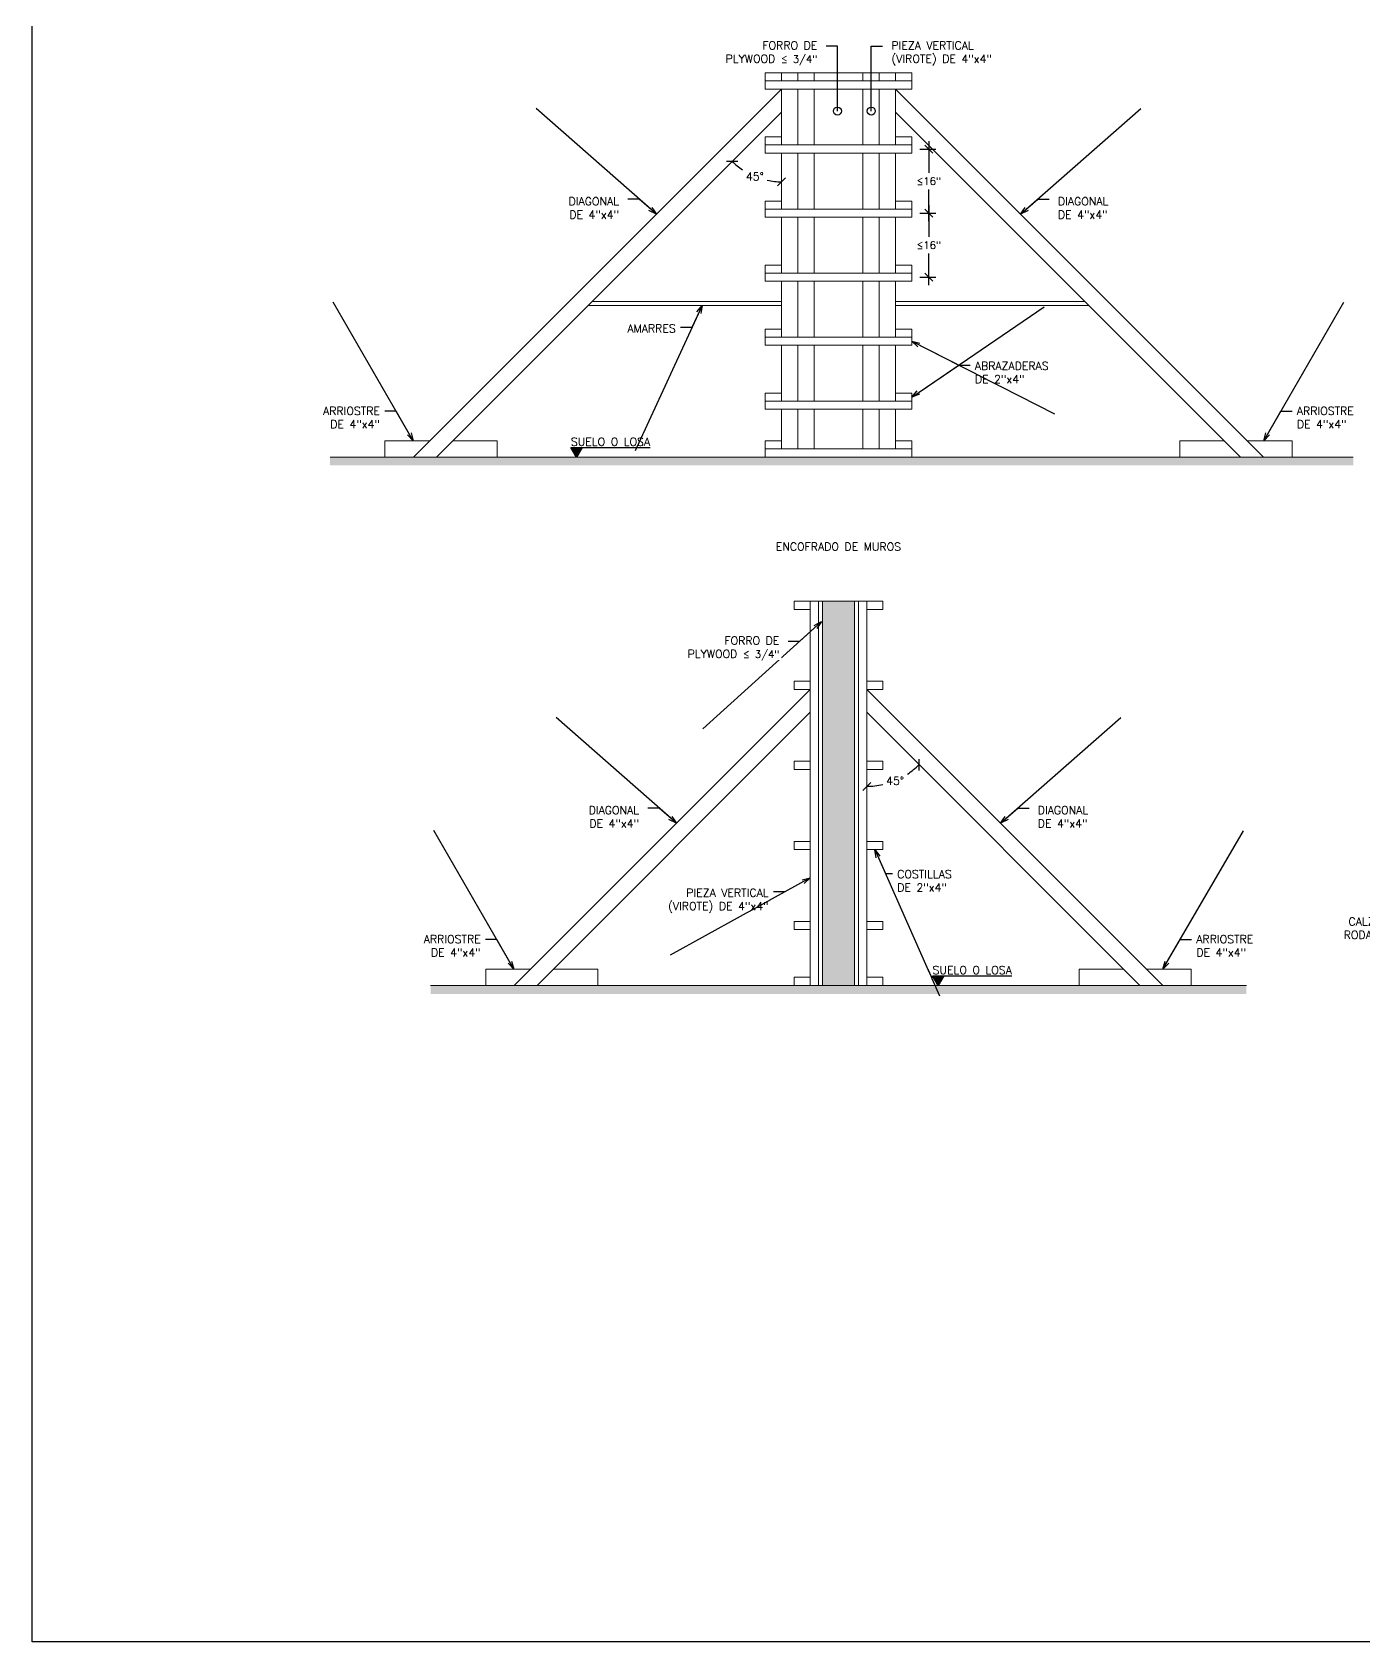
# Model space of a CAD drawing. Header units: metres. Extents: x 0 to 29, y -3 to 17.1.
# Drawn here: x 0 to 8.32, y -3 to 7.05 of the extents above; entities that cross this region are included whole.
import ezdxf

# ---------------------------------------------------------------- set-up
doc = ezdxf.new("R2010")
doc.units = ezdxf.units.M
doc.header["$MEASUREMENT"] = 0
doc.header["$PDMODE"] = 3
doc.header["$PDSIZE"] = -7.5
doc.layers.get('0').update_dxf_attribs({"lineweight": 0})
doc.layers.get('Defpoints').update_dxf_attribs({"lineweight": 0})
doc.layers.add('COLUMNA', color=7, linetype='Continuous')
doc.layers.add('DIMTEXTO', color=4, linetype='Continuous')
doc.layers.add('HATCH', color=8, linetype='Continuous', lineweight=0)
doc.styles.add('SIMPLEX', font='romans.shx')
doc.styles.add('SMPLEX', font='simplex.shx')
doc.dimstyles.new('DIM-25', dxfattribs={"dimscale": 0.25, "dimtxt": 0.2, "dimasz": 0.2, "dimexe": 0.18, "dimexo": 0.2, "dimgap": 0.1, "dimtad": 0, "dimtih": 1, "dimtoh": 1, "dimzin": 0, "dimdsep": 46, "dimtxsty": 'SMPLEX', "dimblk": 'OBLIQUE', "dimcen": 0.09, "dimdle": 0.2, "dimclrd": 4, "dimclre": 4, "dimclrt": 4, "dimadec": 0, "dimazin": 0, "dimtfac": 1, "dimtofl": 0, "dimtmove": 0, "dimatfit": 3, "dimldrblk": 'OPEN30', "dimfxl": 1, "dimtolj": 1, "dimtzin": 0, "dimarcsym": 0})

# ---------------------------------------------------------------- blocks, each defined once
blk = doc.blocks.new('_Oblique')
at = {"color": 0, "lineweight": -2}
blk.add_line((-0.5, -0.5), (0.5, 0.5), dxfattribs=at)
blk = doc.blocks.new('*D10')
at = {"layer": 'Defpoints', "color": 0, "transparency": 16777216}
for p in [(5.212, 3.5), (5.212, 2.806), (5.331, 2.359), (5.212, 1.1), (6.917, 1.1)]:
    blk.add_point(p, dxfattribs=at)
at = {"layer": 'DIMTEXTO', "color": 4, "lineweight": -2, "transparency": 16777216}
for start, end in [(303.3685, 315), (270, 282.4358)]:
    blk.add_arc((5.212, 2.806), 0.462, start, end, dxfattribs=at)
at = {"layer": 'DIMTEXTO', "color": 4, "lineweight": -2, "transparency": 16777216, "xscale": 0.05, "yscale": 0.05, "zscale": 0.05}
for p, rotation in [((5.539, 2.479), 45), ((5.212, 2.343), 180)]:
    blk.add_blockref('_Oblique', p, dxfattribs=dict(at, rotation=rotation))
at = {"layer": 'DIMTEXTO', "color": 4, "transparency": 16777216, "insert": (5.389, 2.378), "char_height": 0.05, "attachment_point": 5, "style": 'SMPLEX'}
blk.add_mtext('\\A1;45°', dxfattribs=at)
blk = doc.blocks.new('_Open30')
at = {"layer": 'DIMTEXTO', "color": 0, "lineweight": -2}
for p, q in [((-1, 0.27), (0, 0)), ((0, 0), (-1, -0.27)), ((0, 0), (-1, 0))]:
    blk.add_line(p, q, dxfattribs=at)
blk = doc.blocks.new('*D11')
at = {"layer": 'Defpoints', "color": 0, "transparency": 16777216}
for p in [(4.68, 6.555), (4.68, 6.555), (4.462, 6.178), (4.68, 4.699), (2.525, 4.4)]:
    blk.add_point(p, dxfattribs=at)
at = {"layer": 'DIMTEXTO', "color": 4, "lineweight": -2, "transparency": 16777216}
for start, end in [(225, 235.9085), (258.1792, 270)]:
    blk.add_arc((4.68, 6.555), 0.435, start, end, dxfattribs=at)
at = {"layer": 'DIMTEXTO', "color": 4, "lineweight": -2, "transparency": 16777216, "xscale": 0.05, "yscale": 0.05, "zscale": 0.05}
for p, rotation in [((4.372, 6.247), 135), ((4.68, 6.12), 359.9999999999998)]:
    blk.add_blockref('_Oblique', p, dxfattribs=dict(at, rotation=rotation))
at = {"layer": 'DIMTEXTO', "color": 4, "transparency": 16777216, "insert": (4.513, 6.153), "char_height": 0.05, "attachment_point": 5, "style": 'SMPLEX'}
blk.add_mtext('\\A1;45°', dxfattribs=at)
blk = doc.blocks.new('*D12')
at = {"layer": 'Defpoints', "color": 0, "transparency": 16777216}
for p in [(5.493, 6.324), (5.493, 5.924), (5.599, 5.924)]:
    blk.add_point(p, dxfattribs=at)
at = {"layer": 'DIMTEXTO', "color": 4, "lineweight": -2, "transparency": 16777216}
for p, q in [((5.599, 6.374), (5.599, 6.176)), ((5.543, 6.324), (5.644, 6.324)), ((5.599, 5.874), (5.599, 6.072)), ((5.543, 5.924), (5.644, 5.924))]:
    blk.add_line(p, q, dxfattribs=at)
at = {"layer": 'DIMTEXTO', "color": 4, "lineweight": -2, "transparency": 16777216, "xscale": 0.05, "yscale": 0.05, "zscale": 0.05}
for p, rotation in [((5.599, 6.324), 90), ((5.599, 5.924), 270)]:
    blk.add_blockref('_Oblique', p, dxfattribs=dict(at, rotation=rotation))
at = {"layer": 'DIMTEXTO', "color": 4, "transparency": 16777216, "insert": (5.599, 6.124), "char_height": 0.05, "attachment_point": 5, "style": 'SMPLEX'}
blk.add_mtext('\\A1;{\\H0.91667x;≤16"}', dxfattribs=at)
blk = doc.blocks.new('*D4')
at = {"layer": 'Defpoints', "color": 0, "transparency": 16777216}
for p in [(5.493, 5.924), (5.493, 5.524), (5.599, 5.524)]:
    blk.add_point(p, dxfattribs=at)
at = {"layer": 'DIMTEXTO', "color": 4, "lineweight": -2, "transparency": 16777216}
for p, q in [((5.599, 5.974), (5.599, 5.776)), ((5.543, 5.924), (5.644, 5.924)), ((5.599, 5.474), (5.599, 5.672)), ((5.543, 5.524), (5.644, 5.524))]:
    blk.add_line(p, q, dxfattribs=at)
at = {"layer": 'DIMTEXTO', "color": 4, "lineweight": -2, "transparency": 16777216, "xscale": 0.05, "yscale": 0.05, "zscale": 0.05}
for p, rotation in [((5.599, 5.924), 90), ((5.599, 5.524), 270)]:
    blk.add_blockref('_Oblique', p, dxfattribs=dict(at, rotation=rotation))
at = {"layer": 'DIMTEXTO', "color": 4, "transparency": 16777216, "insert": (5.599, 5.724), "char_height": 0.05, "attachment_point": 5, "style": 'SMPLEX'}
blk.add_mtext('\\A1;{\\H0.91667x;≤16"}', dxfattribs=at)

msp = doc.modelspace()

# ---------------------------------------------------------------- hatches: boundary and pattern name
at = {"layer": 'HATCH'}
h = msp.add_hatch(dxfattribs=at)
h.set_pattern_fill('EARTH', color=256, scale=0.1, angle=45)
h.set_pattern_definition([(45, (-21.333086, 1.27749), (3e-18, 0.03535534), [0.025, -0.025]), (45, (-21.339715, 1.28412), (3e-18, 0.03535534), [0.025, -0.025]), (45, (-21.346344, 1.290748), (3e-18, 0.03535534), [0.025, -0.025]), (135, (-21.346344, 1.295167), (-0.03535534, 7e-18), [0.025, -0.025]), (135, (-21.339715, 1.301796), (-0.03535534, 7e-18), [0.025, -0.025]), (135, (-21.333086, 1.308426), (-0.03535534, 7e-18), [0.025, -0.025])])
h.paths.add_polyline_path([(1.86, 4.4), (8.25, 4.4), (8.25, 4.348), (1.86, 4.348)])
h = msp.add_hatch(dxfattribs=at)
h.set_pattern_fill('AR-CONC', color=256, scale=0.01)
h.set_pattern_definition([(50, (-5.54219, -0.744714), (0.07172602, -0.0062752), [0.0075, -0.0825]), (355, (-5.54219, -0.744714), (-0.01387513, 0.0752192), [0.006, -0.066]), (100.45144, (-5.53621, -0.74524), (0.0578509, 0.068944), [0.006374, -0.0701142]), (46.1842, (-5.54219, -0.72471), (0.1067241, -0.0165519), [0.01125, -0.12375]), (96.6356, (-5.53329, -0.72609), (0.0934662, 0.0974119), [0.009561, -0.1051714]), (351.1842, (-5.54219, -0.72471), (0.0934662, 0.0974119), [0.009, -0.099]), (21, (-5.53219, -0.729714), (0.0596907, -0.0402619), [0.0075, -0.0825]), (326, (-5.53219, -0.729714), (0.02433153, 0.072515), [0.006, -0.066]), (71.45144, (-5.527214, -0.73307), (0.08402224, 0.0322531), [0.006374, -0.0701142]), (37.5, (-5.542188, -0.744714), (0.001215986, 0.033289385), [0, -0.0652, 0, -0.067, 0, -0.06625]), (7.5, (-5.542188, -0.744714), (0.02630695, 0.03944117), [0, -0.0382, 0, -0.0637, 0, -0.02525]), (327.5, (-5.564488, -0.744714), (0.053382244, -0.00225549), [0, -0.025, 0, -0.078, 0, -0.1035]), (317.5, (-5.57449, -0.744714), (0.05831862, 0.0100105), [0, -0.0325, 0, -0.0518, 0, -0.0735])])
h.paths.add_polyline_path([(4.935, 3.5), (5.135, 3.5), (5.135, 1.1), (4.935, 1.1)])
h = msp.add_hatch(dxfattribs=at)
h.set_pattern_fill('EARTH', color=256, scale=0.1, angle=45)
h.set_pattern_definition([(45, (-20.704486, -2.022644), (3e-18, 0.03535534), [0.025, -0.025]), (45, (-20.711115, -2.016015), (3e-18, 0.03535534), [0.025, -0.025]), (45, (-20.717744, -2.009386), (3e-18, 0.03535534), [0.025, -0.025]), (135, (-20.717744, -2.004967), (-0.03535534, 7e-18), [0.025, -0.025]), (135, (-20.711115, -1.998338), (-0.03535534, 7e-18), [0.025, -0.025]), (135, (-20.704486, -1.991709), (-0.03535534, 7e-18), [0.025, -0.025])])
h.paths.add_polyline_path([(2.488, 1.1), (7.583, 1.1), (7.583, 1.047), (2.488, 1.047)])

# ---------------------------------------------------------------- linework, layer by layer
for p, q in [((4.68, 6.75), (4.68, 6.8)), ((4.68, 6.8), (5.391, 6.8)), ((4.781, 6.75), (4.781, 6.8)), ((4.883, 6.75), (4.883, 6.8)), ((5.188, 6.75), (5.188, 6.8)), ((5.289, 6.75), (5.289, 6.8)), ((5.391, 6.75), (5.391, 6.8)), ((4.68, 6.35), (4.68, 6.699)), ((4.781, 6.35), (4.781, 6.699)), ((4.883, 6.35), (4.883, 6.699)), ((5.188, 6.35), (5.188, 6.699)), ((5.289, 6.35), (5.289, 6.699)), ((5.391, 6.35), (5.391, 6.699)), ((4.68, 5.95), (4.68, 6.299)), ((4.781, 5.95), (4.781, 6.299)), ((4.883, 5.95), (4.883, 6.299)), ((5.188, 5.95), (5.188, 6.299)), ((5.289, 5.95), (5.289, 6.299)), ((5.391, 5.95), (5.391, 6.299)), ((4.68, 5.55), (4.68, 5.899)), ((4.781, 5.55), (4.781, 5.899)), ((4.883, 5.55), (4.883, 5.899)), ((5.188, 5.55), (5.188, 5.899)), ((5.289, 5.55), (5.289, 5.899)), ((5.391, 5.55), (5.391, 5.899)), ((4.68, 5.15), (4.68, 5.499)), ((4.781, 5.15), (4.781, 5.499)), ((4.883, 5.15), (4.883, 5.499)), ((5.188, 5.15), (5.188, 5.499)), ((5.289, 5.15), (5.289, 5.499)), ((5.391, 5.15), (5.391, 5.499)), ((4.68, 4.75), (4.68, 5.099)), ((4.781, 4.75), (4.781, 5.099)), ((4.883, 4.75), (4.883, 5.099)), ((5.188, 4.75), (5.188, 5.099)), ((5.289, 4.75), (5.289, 5.099)), ((5.391, 4.75), (5.391, 5.099)), ((4.68, 4.451), (4.68, 4.699)), ((4.781, 4.451), (4.781, 4.699)), ((4.883, 4.451), (4.883, 4.699)), ((5.188, 4.451), (5.188, 4.699)), ((5.289, 4.451), (5.289, 4.699)), ((5.391, 4.451), (5.391, 4.699)), ((1.86, 4.4), (8.25, 4.4)), ((4.68, 4.4), (5.391, 4.4)), ((2.488, 1.1), (7.583, 1.1))]:
    msp.add_line(p, q)
for points in [[(4.68, 6.75), (4.578, 6.75), (4.578, 6.8), (4.68, 6.8)], [(4.578, 6.75), (5.493, 6.75), (5.493, 6.699), (4.578, 6.699)], [(5.493, 6.75), (5.391, 6.75), (5.391, 6.8), (5.493, 6.8)], [(5.391, 6.555), (7.546, 4.4), (7.689, 4.4), (5.391, 6.699)], [(4.68, 6.35), (4.578, 6.35), (4.578, 6.4), (4.68, 6.4)], [(4.578, 6.35), (5.493, 6.35), (5.493, 6.299), (4.578, 6.299)], [(5.493, 6.35), (5.391, 6.35), (5.391, 6.4), (5.493, 6.4)], [(4.68, 5.95), (4.578, 5.95), (4.578, 6), (4.68, 6)], [(4.578, 5.95), (5.493, 5.95), (5.493, 5.899), (4.578, 5.899)], [(5.493, 5.95), (5.391, 5.95), (5.391, 6), (5.493, 6)], [(4.68, 5.55), (4.578, 5.55), (4.578, 5.6), (4.68, 5.6)], [(4.578, 5.55), (5.493, 5.55), (5.493, 5.499), (4.578, 5.499)], [(5.493, 5.55), (5.391, 5.55), (5.391, 5.6), (5.493, 5.6)], [(4.68, 5.15), (4.578, 5.15), (4.578, 5.2), (4.68, 5.2)], [(4.578, 5.15), (5.493, 5.15), (5.493, 5.099), (4.578, 5.099)], [(5.493, 5.15), (5.391, 5.15), (5.391, 5.2), (5.493, 5.2)], [(4.68, 4.75), (4.578, 4.75), (4.578, 4.8), (4.68, 4.8)], [(4.578, 4.75), (5.493, 4.75), (5.493, 4.699), (4.578, 4.699)], [(5.493, 4.75), (5.391, 4.75), (5.391, 4.8), (5.493, 4.8)], [(4.68, 4.451), (4.578, 4.451), (4.578, 4.502), (4.68, 4.502)], [(4.578, 4.451), (5.493, 4.451), (5.493, 4.4), (4.578, 4.4)], [(5.493, 4.451), (5.391, 4.451), (5.391, 4.502), (5.493, 4.502)], [(4.758, 3.449), (4.859, 3.449), (4.859, 3.5), (4.758, 3.5)], [(4.859, 3.5), (4.91, 3.5), (4.91, 1.1), (4.859, 1.1)], [(4.91, 3.5), (4.935, 3.5), (4.935, 1.1), (4.91, 1.1)], [(4.935, 3.5), (5.135, 3.5), (5.135, 1.1), (4.935, 1.1)], [(5.135, 3.5), (5.161, 3.5), (5.161, 1.1), (5.135, 1.1)], [(5.212, 3.5), (5.161, 3.5), (5.161, 1.1), (5.212, 1.1)], [(5.313, 3.449), (5.212, 3.449), (5.212, 3.5), (5.313, 3.5)], [(4.758, 2.949), (4.859, 2.949), (4.859, 3), (4.758, 3)], [(5.313, 2.949), (5.212, 2.949), (5.212, 3), (5.313, 3)], [(7.061, 1.1), (5.212, 2.949), (5.212, 2.806), (6.917, 1.1)], [(4.758, 2.449), (4.859, 2.449), (4.859, 2.5), (4.758, 2.5)], [(5.313, 2.449), (5.212, 2.449), (5.212, 2.5), (5.313, 2.5)], [(4.758, 1.949), (4.859, 1.949), (4.859, 2), (4.758, 2)], [(5.313, 1.949), (5.212, 1.949), (5.212, 2), (5.313, 2)], [(4.758, 1.449), (4.859, 1.449), (4.859, 1.5), (4.758, 1.5)], [(5.313, 1.449), (5.212, 1.449), (5.212, 1.5), (5.313, 1.5)], [(4.758, 1.1), (4.859, 1.1), (4.859, 1.151), (4.758, 1.151)], [(5.313, 1.1), (5.212, 1.1), (5.212, 1.151), (5.313, 1.151)]]:
    msp.add_lwpolyline(points, close=True)
for points in [[(3.498, 5.373), (4.68, 5.373), (4.68, 5.348), (3.472, 5.348)], [(6.573, 5.373), (5.391, 5.373), (5.391, 5.348), (6.598, 5.348)], [(2.483, 4.502), (2.203, 4.502), (2.203, 4.4), (2.903, 4.4), (2.903, 4.502), (2.627, 4.502)], [(7.588, 4.502), (7.868, 4.502), (7.868, 4.4), (7.168, 4.4), (7.168, 4.502), (7.444, 4.502)], [(3.112, 1.202), (2.832, 1.202), (2.832, 1.1), (3.532, 1.1), (3.532, 1.202), (3.255, 1.202)], [(6.959, 1.202), (7.239, 1.202), (7.239, 1.1), (6.539, 1.1), (6.539, 1.202), (6.815, 1.202)]]:
    msp.add_lwpolyline(points)

# ---------------------------------------------------------------- texts
at = {"color": 4, "char_height": 0.05, "style": 'SIMPLEX', "bg_fill": 3, "box_fill_scale": 1.25, "bg_fill_color": 256, "bg_fill_true_color": 13158600, "bg_fill_transparency": 0}
for s, insert, attachment_point in [('\\A1;ARRIOSTRE\\PDE 4"x4"', (2.172, 4.714), 3), ('\\A1;ARRIOSTRE\\PDE 4"x4"', (7.898, 4.714), 1), ('\\A1;ENCOFRADO DE MUROS', (5.035, 3.841), 5), ('\\A1;\\pxqr;PIEZA VERTICAL\\P(VIROTE) DE 4"x4"', (4.599, 1.704), 3), ('\\A1;CALZO O \\PRODAPIES', (8.512, 1.524), 3), ('\\A1;ARRIOSTRE\\PDE 4"x4"', (2.801, 1.414), 3), ('\\A1;ARRIOSTRE\\PDE 4"x4"', (7.27, 1.414), 1)]:
    msp.add_mtext(s, dxfattribs=dict(at, insert=insert, attachment_point=attachment_point))

# ---------------------------------------------------------------- dimensions: what is measured, and where the dimension line sits
at = {"layer": 'DIMTEXTO'}
for base, p1, p2, picture, middle in [((5.599, 5.924), (5.493, 6.324), (5.493, 5.924), '*D12', (5.599, 6.124)), ((5.599, 5.524), (5.493, 5.924), (5.493, 5.524), '*D4', (5.599, 5.724))]:
    dim = msp.add_linear_dim(base=base, p1=p1, p2=p2, angle=90, text='{\\H0.91667x;≤16"}', dimstyle='DIM-25', dxfattribs=at)
    dim.commit()
    dim.dimension.update_dxf_attribs({"geometry": picture, "text_midpoint": middle})

# ---------------------------------------------------------------- leaders
for points in [[(4.929, 3.373), (4.792, 3.249), (4.721, 3.249)], [(4.023, 2.113), (3.916, 2.207), (3.845, 2.207)], [(6.048, 2.113), (6.155, 2.207), (6.226, 2.207)]]:
    msp.add_leader(points, dimstyle='DIM-25', override={"dimgap": 0.1, "dimtad": 0, "dimldrblk": 'Open30'}, dxfattribs=at)

# ---------------------------------------------------------------- next in the draw order: linework, layer by layer
msp.add_lwpolyline([(3.01, 1.1), (4.859, 2.949), (4.859, 2.806), (3.154, 1.1)], close=True)

# ---------------------------------------------------------------- next in the draw order: texts
at = {"color": 4, "char_height": 0.05, "style": 'SIMPLEX', "bg_fill": 3, "box_fill_scale": 1.25, "bg_fill_color": 256, "bg_fill_true_color": 13158600, "bg_fill_transparency": 0}
for s, insert, attachment_point in [('\\A1;\\pxqr;FORRO DE \\P\\pa0.66667,sm1.0792,q*;PLYWOOD {\\A0;\\H0.91667x;≤ 3/4"}', (4.903, 6.997), 3), ('\\A1;\\pxql;PIEZA VERTICAL\\P(VIROTE) DE 4"x4"', (5.366, 6.997), 1), ('\\A1;DIAGONAL \\PDE 4"x4"', (6.406, 6.023), 1), ('\\A1;ABRAZADERAS\\PDE 2"x4"', (5.887, 4.995), 1), ('\\A1;\\pxqr;FORRO DE \\P\\pa0.66667,sm1.0792,q*;PLYWOOD {\\A0;\\H0.91667x;≤ 3/4"}', (4.666, 3.279), 3), ('\\A1;DIAGONAL \\PDE 4"x4"', (6.28, 2.22), 1), ('\\A1;COSTILLAS\\PDE 2"x4"', (5.402, 1.82), 1)]:
    msp.add_mtext(s, dxfattribs=dict(at, insert=insert, attachment_point=attachment_point))
at = {"layer": 'DIMTEXTO', "color": 4, "char_height": 0.05, "attachment_point": 1, "style": 'SMPLEX', "bg_fill": 3, "box_fill_scale": 1.5, "bg_fill_color": 256, "bg_fill_transparency": 0}
for insert in [(3.364, 4.521), (5.623, 1.221)]:
    msp.add_mtext('\\A1;\\pxql;{\\LSUELO O LOSA }', dxfattribs=dict(at, insert=insert))

# ---------------------------------------------------------------- next in the draw order: leaders
at = {"layer": 'DIMTEXTO'}
for points in [[(2.38, 4.502), (2.273, 4.687), (2.202, 4.687)], [(7.691, 4.502), (7.798, 4.687), (7.869, 4.687)], [(4.859, 1.773), (4.7, 1.685), (4.629, 1.685)], [(3.008, 1.202), (2.902, 1.386), (2.83, 1.386)], [(7.062, 1.202), (7.169, 1.386), (7.24, 1.386)]]:
    msp.add_leader(points, dimstyle='DIM-25', override={"dimgap": 0.1, "dimtad": 0, "dimldrblk": 'Open30'}, dxfattribs=at)

# ---------------------------------------------------------------- next in the draw order: hatches: boundary and pattern name
h = msp.add_hatch(color=256, dxfattribs=at)
h.dxf.hatch_style = 1
h.paths.add_polyline_path([(3.399, 4.4), (3.364, 4.461), (3.434, 4.461)])
h = msp.add_hatch(color=256, dxfattribs=at)
h.dxf.hatch_style = 1
h.paths.add_polyline_path([(5.658, 1.1), (5.623, 1.161), (5.693, 1.161)])

# ---------------------------------------------------------------- next in the draw order: linework, layer by layer
msp.add_lwpolyline([(4.68, 6.555), (2.525, 4.4), (2.381, 4.4), (4.68, 6.699)], close=True)
for points in [[(3.399, 4.4), (3.364, 4.461), (3.434, 4.461)], [(5.658, 1.1), (5.623, 1.161), (5.693, 1.161)]]:
    msp.add_lwpolyline(points, close=True, dxfattribs=at)

# ---------------------------------------------------------------- next in the draw order: texts
at = {"color": 4, "insert": (3.79, 2.22), "char_height": 0.05, "attachment_point": 3, "style": 'SIMPLEX', "bg_fill": 3, "box_fill_scale": 1.25, "bg_fill_color": 256, "bg_fill_true_color": 13158600, "bg_fill_transparency": 0}
msp.add_mtext('\\A1;DIAGONAL \\PDE 4"x4"', dxfattribs=at)

# ---------------------------------------------------------------- next in the draw order: dimensions: what is measured, and where the dimension line sits
at = {"layer": 'DIMTEXTO'}
dim = msp.add_angular_dim_2l(base=(5.331, 2.359), line1=((5.212, 2.806), (6.917, 1.1)), line2=((5.212, 1.1), (5.212, 3.5)), dimstyle='DIM-25', dxfattribs=at)
dim.commit()
dim.dimension.update_dxf_attribs({"geometry": '*D10', "text_midpoint": (5.389, 2.378)})

# ---------------------------------------------------------------- next in the draw order: leaders
for points, override in [([(5.029, 6.562), (5.029, 6.968), (4.958, 6.968)], {"dimgap": 0.1, "dimtad": 0, "dimldrblk": 'DotBlank'}), ([(5.24, 6.562), (5.24, 6.968), (5.311, 6.968)], {"dimgap": 0.1, "dimtad": 0, "dimldrblk": 'DotBlank'}), ([(6.173, 5.917), (6.28, 6.011), (6.351, 6.011)], {"dimgap": 0.1, "dimtad": 0, "dimldrblk": 'Open30'}), ([(5.493, 4.775), (5.786, 4.975), (5.858, 4.975)], {"dimgap": 0.1, "dimtad": 0, "dimldrblk": 'Open30'}), ([(5.493, 5.124), (5.786, 4.975), (5.858, 4.975)], {"dimgap": 0.1, "dimtad": 0, "dimldrblk": 'Open30'}), ([(5.262, 1.949), (5.328, 1.8), (5.372, 1.8)], {"dimgap": 0.1, "dimtad": 0, "dimldrblk": 'Open30'})]:
    msp.add_leader(points, dimstyle='DIM-25', override=override, dxfattribs=at)

# ---------------------------------------------------------------- next in the draw order: texts
at = {"color": 4, "char_height": 0.05, "attachment_point": 3, "style": 'SIMPLEX', "bg_fill": 3, "box_fill_scale": 1.25, "bg_fill_color": 256, "bg_fill_true_color": 13158600, "bg_fill_transparency": 0}
for s, insert in [('\\A1;DIAGONAL \\PDE 4"x4"', (3.665, 6.023)), ('\\A1;AMARRES', (4.019, 5.229))]:
    msp.add_mtext(s, dxfattribs=dict(at, insert=insert))

# ---------------------------------------------------------------- next in the draw order: linework, layer by layer
at = {"layer": 'COLUMNA', "lineweight": -2, "ltscale": 2}
msp.add_lwpolyline([(0, 17.12), (24.941, 17.12), (24.941, -3), (0, -3)], close=True, dxfattribs=at)

# ---------------------------------------------------------------- next in the draw order: dimensions: what is measured, and where the dimension line sits
at = {"layer": 'DIMTEXTO'}
dim = msp.add_angular_dim_2l(base=(4.462, 6.178), line1=((4.68, 6.555), (4.68, 4.699)), line2=((4.68, 6.555), (2.525, 4.4)), dimstyle='DIM-25', dxfattribs=at)
dim.commit()
dim.dimension.update_dxf_attribs({"geometry": '*D11', "text_midpoint": (4.513, 6.153)})

# ---------------------------------------------------------------- next in the draw order: leaders
for points in [[(3.898, 5.917), (3.791, 6.011), (3.72, 6.011)], [(4.184, 5.348), (4.12, 5.209), (4.049, 5.209)]]:
    msp.add_leader(points, dimstyle='DIM-25', override={"dimgap": 0.1, "dimtad": 0, "dimldrblk": 'Open30'}, dxfattribs=at)

doc.saveas('drawing.dxf')
